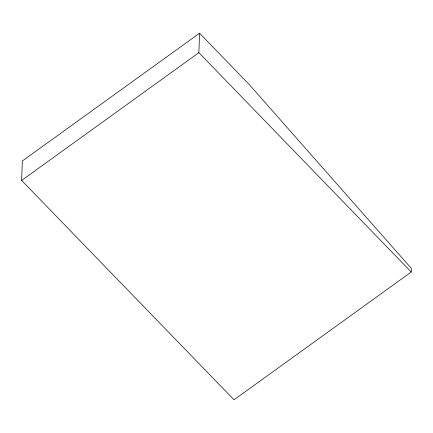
<?xml version="1.0" encoding="UTF-8"?>
<svg xmlns="http://www.w3.org/2000/svg" width="433" height="433" viewBox="0 0 433 433"><rect width="100%" height="100%" fill="white"/><g stroke="black" fill="none" stroke-linecap="round" stroke-linejoin="round"><path stroke-width="0.65" d="M411.236 272.011L411.35 268.395L249.262 84.549L199.553 33.206L22.327 160.989L21.65 180.442L234.015 399.794L411.236 272.011L198.871 52.658L199.553 33.206M21.65 180.442L198.871 52.658"/></g></svg>
